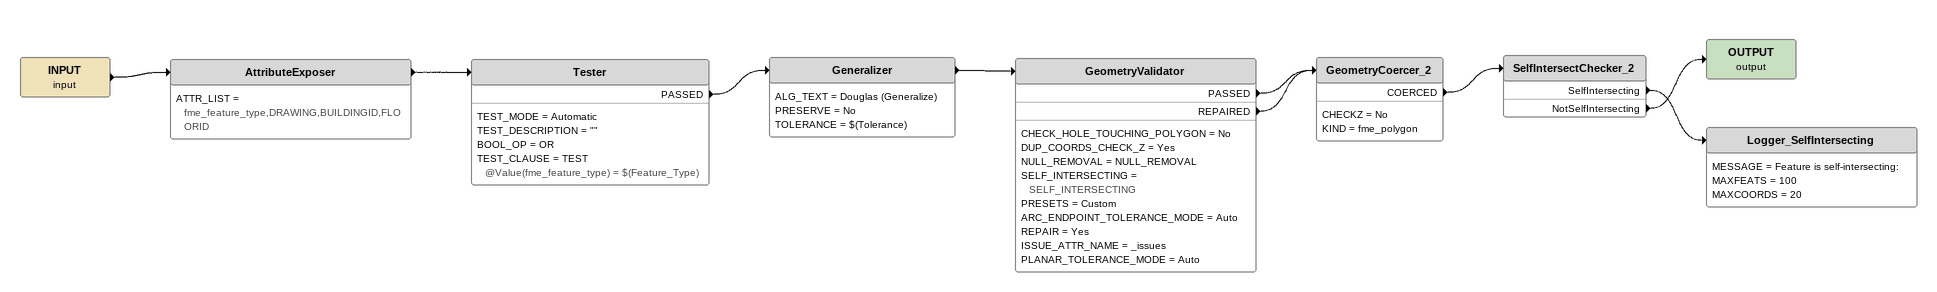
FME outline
INPUT (input)
    -> AttributeExposer
AttributeExposer
    ATTR_LIST = fme_feature_type,DRAWING,BUILDINGID,FLOORID
    -> Tester
Tester
    TEST_MODE = Automatic
    TEST_DESCRIPTION = ""
    BOOL_OP = OR
    TEST_CLAUSE = TEST @Value(fme_feature_type) = $(Feature_Type)
    PASSED -> Generalizer
Generalizer
    ALG_TEXT = Douglas (Generalize)
    PRESERVE = No
    TOLERANCE = $(Tolerance)
    -> GeometryValidator
GeometryValidator
    CHECK_HOLE_TOUCHING_POLYGON = No
    DUP_COORDS_CHECK_Z = Yes
    NULL_REMOVAL = NULL_REMOVAL
    SELF_INTERSECTING = SELF_INTERSECTING
    PRESETS = Custom
    ARC_ENDPOINT_TOLERANCE_MODE = Auto
    REPAIR = Yes
    ISSUE_ATTR_NAME = _issues
    PLANAR_TOLERANCE_MODE = Auto
    PASSED -> GeometryCoercer_2
    REPAIRED -> GeometryCoercer_2
GeometryCoercer_2
    CHECKZ = No
    KIND = fme_polygon
    COERCED -> SelfIntersectChecker_2
SelfIntersectChecker_2
    SelfIntersecting -> Logger_SelfIntersecting
    NotSelfIntersecting -> OUTPUT (output)
OUTPUT (output)
Logger_SelfIntersecting
    MESSAGE = Feature is self-intersecting:
    MAXFEATS = 100
    MAXCOORDS = 20
